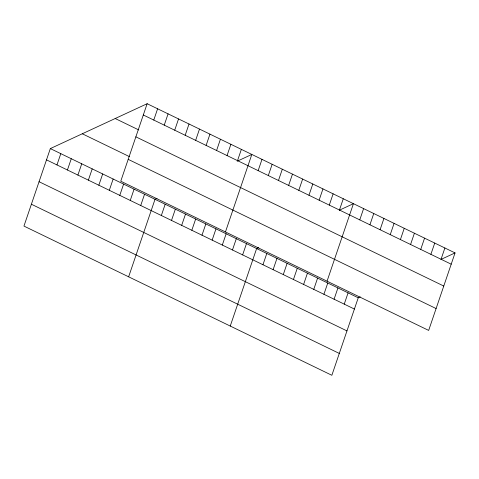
<?xml version="1.0" encoding="UTF-8"?>
<svg xmlns="http://www.w3.org/2000/svg" width="479" height="479" viewBox="0 0 479 479"><rect width="100%" height="100%" fill="white"/><g stroke="black" fill="none" stroke-linecap="round" stroke-linejoin="round"><path stroke-width="0.72" d="M147.143 103.715L120.756 181.218L428.663 330.414L455.05 252.912L147.143 103.715L50.337 148.586L23.95 226.088L331.857 375.285L358.244 297.782L360.238 296.86M56.965 164.932L60.803 153.657M67.431 170.003L71.269 158.729M77.903 175.075L81.741 163.8M88.37 180.146L92.207 168.877M98.842 185.223L102.68 173.949M109.308 190.295L113.146 179.02M119.78 195.366L123.618 184.092M153.771 120.061L157.609 108.787M130.246 200.438L134.084 189.163M164.243 125.133L168.081 113.858M140.718 205.515L144.556 194.24M174.709 130.204L178.547 118.93M128.641 276.814L155.022 199.312L157.022 198.384M185.181 135.276L189.019 124.007M161.345 215.508L165.183 204.234M195.648 140.353L199.486 129.079M171.506 220.43L175.344 209.161M206.12 145.424L209.952 134.15M181.667 225.358L185.505 214.083M216.586 150.496L220.424 139.221M191.828 230.279L195.666 219.005M227.052 155.567L230.89 144.293M201.988 235.201L205.826 223.933M237.524 160.645L241.362 149.37M212.149 240.129L215.987 228.854M225.447 231.944L251.828 154.442L237.189 161.225M222.31 245.05L226.148 233.776M258.151 170.638L261.989 159.363M232.471 249.972L236.309 238.704M268.312 175.559L272.15 164.291M242.631 254.9L246.469 243.625M278.473 180.487L282.311 169.213M230.249 326.049L256.63 248.547L258.63 247.625M288.633 185.409L292.471 174.134M262.959 264.743L266.797 253.469M298.8 190.331L302.632 179.062M273.12 269.671L276.958 258.397M308.961 195.258L312.799 183.984M283.281 274.593L287.119 263.318M319.122 200.18L322.96 188.906M293.441 279.514L297.279 268.24M329.283 205.102L333.121 193.827M303.602 284.442L307.44 273.168M339.443 210.03L343.281 198.755M313.763 289.364L317.601 278.089M327.055 281.179L353.442 203.677L339.461 210.155M323.924 294.286L327.762 283.011M359.765 219.873L363.603 208.599M334.085 299.213L337.923 287.939M369.926 224.801L373.764 213.526M344.245 304.135L348.083 292.861M380.087 229.722L383.924 218.448M390.247 234.644L394.085 223.37M400.408 239.572L404.246 228.297M410.569 244.494L414.407 233.219M420.73 249.415L424.568 238.141M430.89 254.343L434.728 243.069M441.051 259.265L444.889 247.99M441.075 259.39L455.05 252.912M143.305 114.984L451.212 264.186M115.194 118.523L138.748 129.935M135.862 136.844L443.77 286.041M82.28 133.779L129.39 156.603M128.198 159.357L436.106 308.56M50.337 148.586L358.244 297.782M46.499 159.854L354.406 309.057M39.056 181.715L346.964 330.911M31.392 204.228L339.3 353.43"/></g></svg>
